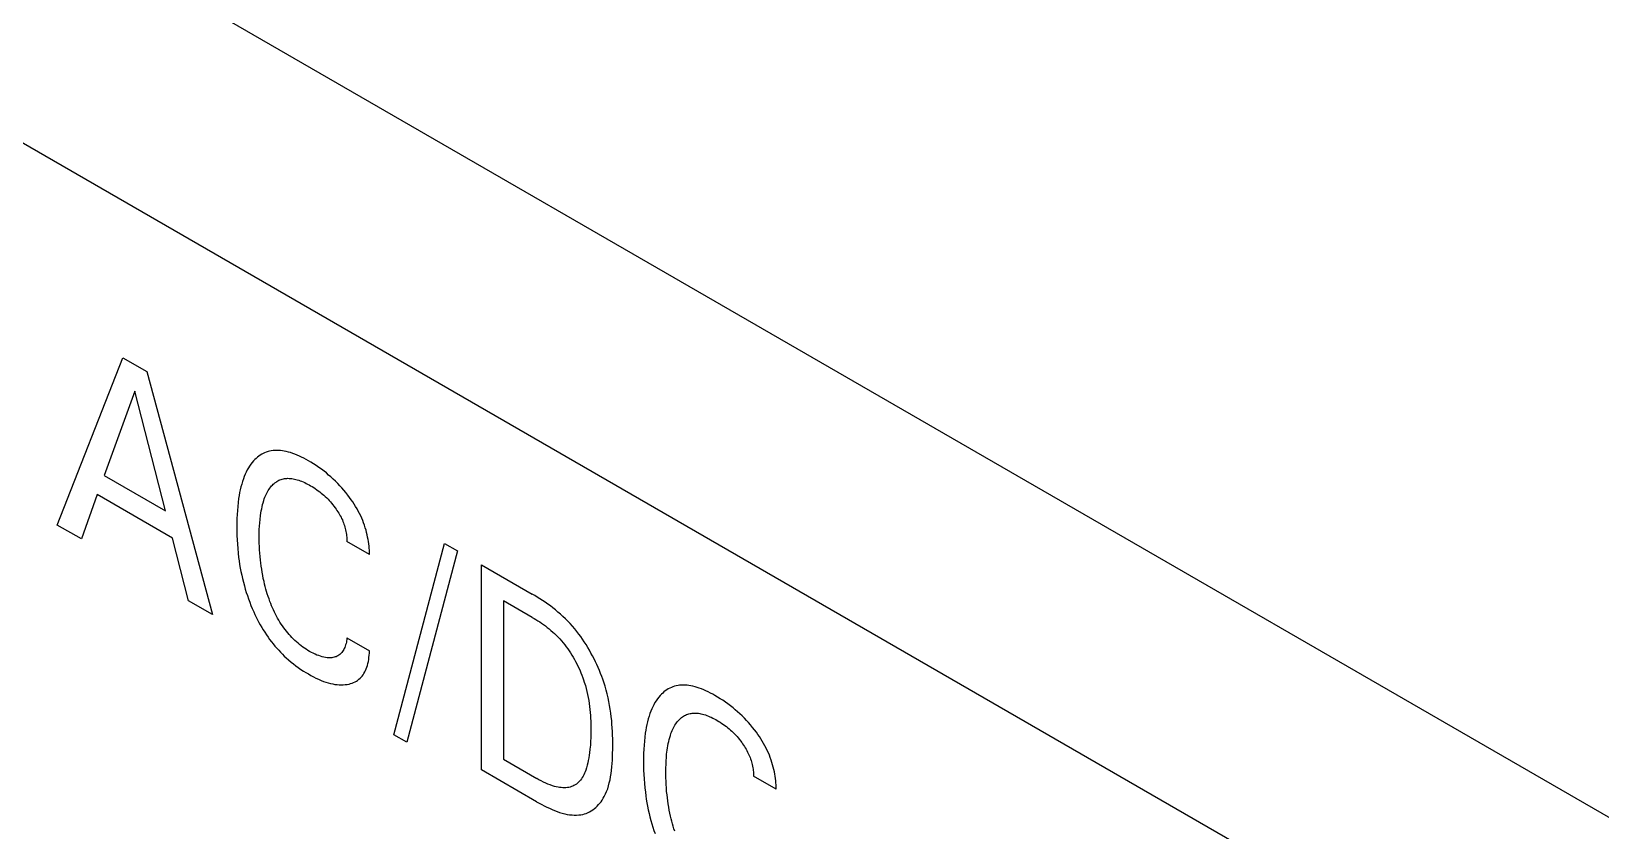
# Model space of a CAD drawing. Extents: x 0 to 420, y 0 to 297.
# Drawn here: x 172.03 to 182.65, y 195.12 to 200.52 of the extents above; entities that cross this region are included whole.
import ezdxf

# ---------------------------------------------------------------- set-up
doc = ezdxf.new("R2010")
doc.units = 0
doc.header["$LTSCALE"] = 23.1
doc.layers.add('40000_ISO', color=7, linetype='CONTINUOUS')

msp = doc.modelspace()

# ---------------------------------------------------------------- linework, layer by layer
at = {"layer": '40000_ISO', "color": 7, "linetype": 'CONTINUOUS'}
for p, q in [((195.898, 187.591), (172.209, 201.267)), ((195.191, 186.366), (171.502, 200.042)), ((172.209, 197.184), (172.653, 198.316)), ((172.653, 198.316), (172.816, 198.222)), ((172.816, 198.222), (173.26, 196.578)), ((172.735, 198.09), (172.528, 197.52)), ((172.943, 197.28), (172.735, 198.09)), ((173.658, 197.686), (173.647, 197.684)), ((173.67, 197.688), (173.658, 197.686)), ((173.682, 197.689), (173.67, 197.688)), ((173.695, 197.689), (173.682, 197.689)), ((173.707, 197.689), (173.695, 197.689)), ((173.72, 197.688), (173.707, 197.689)), ((173.733, 197.686), (173.72, 197.688)), ((173.746, 197.684), (173.733, 197.686)), ((173.511, 197.583), (173.503, 197.57)), ((173.52, 197.595), (173.511, 197.583)), ((173.529, 197.607), (173.52, 197.595)), ((173.538, 197.618), (173.529, 197.607)), ((173.546, 197.627), (173.538, 197.618)), ((173.555, 197.635), (173.546, 197.627)), ((173.564, 197.643), (173.555, 197.635)), ((173.573, 197.65), (173.564, 197.643)), ((173.583, 197.657), (173.573, 197.65)), ((173.593, 197.663), (173.583, 197.657)), ((173.603, 197.669), (173.593, 197.663)), ((173.613, 197.673), (173.603, 197.669)), ((173.624, 197.678), (173.613, 197.673)), ((173.636, 197.681), (173.624, 197.678)), ((173.647, 197.684), (173.636, 197.681)), ((173.759, 197.682), (173.746, 197.684)), ((173.774, 197.678), (173.759, 197.682)), ((173.788, 197.674), (173.774, 197.678)), ((173.803, 197.669), (173.788, 197.674)), ((173.818, 197.663), (173.803, 197.669)), ((173.833, 197.657), (173.818, 197.663)), ((173.848, 197.65), (173.833, 197.657)), ((173.863, 197.643), (173.848, 197.65)), ((173.878, 197.636), (173.863, 197.643)), ((173.893, 197.628), (173.878, 197.636)), ((173.909, 197.619), (173.893, 197.628)), ((173.926, 197.609), (173.909, 197.619)), ((173.944, 197.598), (173.926, 197.609)), ((173.962, 197.586), (173.944, 197.598)), ((173.98, 197.574), (173.962, 197.586)), ((172.528, 197.52), (172.943, 197.28)), ((173.463, 197.478), (173.458, 197.46)), ((173.469, 197.496), (173.463, 197.478)), ((173.475, 197.513), (173.469, 197.496)), ((173.481, 197.528), (173.475, 197.513)), ((173.488, 197.542), (173.481, 197.528)), ((173.495, 197.557), (173.488, 197.542)), ((173.503, 197.57), (173.495, 197.557)), ((173.683, 197.47), (173.69, 197.475)), ((173.69, 197.475), (173.696, 197.479)), ((173.696, 197.479), (173.703, 197.483)), ((173.703, 197.483), (173.71, 197.487)), ((173.71, 197.487), (173.717, 197.49)), ((173.717, 197.49), (173.725, 197.492)), ((173.725, 197.492), (173.732, 197.495)), ((173.732, 197.495), (173.74, 197.496)), ((173.74, 197.496), (173.747, 197.498)), ((173.747, 197.498), (173.755, 197.499)), ((173.755, 197.499), (173.763, 197.499)), ((173.763, 197.499), (173.771, 197.5)), ((173.771, 197.5), (173.78, 197.499)), ((173.78, 197.499), (173.788, 197.499)), ((173.788, 197.499), (173.797, 197.498)), ((173.797, 197.498), (173.806, 197.497)), ((173.806, 197.497), (173.814, 197.495)), ((173.814, 197.495), (173.824, 197.493)), ((173.824, 197.493), (173.834, 197.49)), ((173.834, 197.49), (173.844, 197.487)), ((173.844, 197.487), (173.854, 197.484)), ((173.854, 197.484), (173.863, 197.48)), ((173.863, 197.48), (173.873, 197.476)), ((173.873, 197.476), (173.884, 197.471)), ((173.997, 197.561), (173.98, 197.574)), ((174.015, 197.548), (173.997, 197.561)), ((174.031, 197.536), (174.015, 197.548)), ((174.046, 197.522), (174.031, 197.536)), ((174.062, 197.509), (174.046, 197.522)), ((174.077, 197.495), (174.062, 197.509)), ((174.093, 197.48), (174.077, 197.495)), ((174.108, 197.465), (174.093, 197.48)), ((172.481, 197.39), (172.374, 197.09)), ((172.99, 197.096), (172.481, 197.39)), ((173.441, 197.384), (173.437, 197.364)), ((173.444, 197.403), (173.441, 197.384)), ((173.448, 197.423), (173.444, 197.403)), ((173.453, 197.442), (173.448, 197.423)), ((173.458, 197.46), (173.453, 197.442)), ((173.611, 197.362), (173.615, 197.372)), ((173.615, 197.372), (173.619, 197.381)), ((173.619, 197.381), (173.623, 197.391)), ((173.623, 197.391), (173.628, 197.4)), ((173.628, 197.4), (173.633, 197.409)), ((173.633, 197.409), (173.638, 197.418)), ((173.638, 197.418), (173.643, 197.426)), ((173.643, 197.426), (173.649, 197.434)), ((173.649, 197.434), (173.655, 197.442)), ((173.655, 197.442), (173.66, 197.448)), ((173.66, 197.448), (173.666, 197.454)), ((173.666, 197.454), (173.671, 197.46)), ((173.671, 197.46), (173.677, 197.465)), ((173.677, 197.465), (173.683, 197.47)), ((173.884, 197.471), (173.894, 197.466)), ((173.894, 197.466), (173.904, 197.461)), ((173.904, 197.461), (173.914, 197.456)), ((173.914, 197.456), (173.924, 197.45)), ((173.924, 197.45), (173.934, 197.444)), ((173.934, 197.444), (173.945, 197.437)), ((173.945, 197.437), (173.955, 197.43)), ((173.955, 197.43), (173.966, 197.423)), ((173.966, 197.423), (173.976, 197.416)), ((173.976, 197.416), (173.986, 197.408)), ((173.986, 197.408), (173.996, 197.4)), ((173.996, 197.4), (174.005, 197.393)), ((174.005, 197.393), (174.014, 197.385)), ((174.014, 197.385), (174.023, 197.376)), ((174.023, 197.376), (174.033, 197.367)), ((174.033, 197.367), (174.042, 197.358)), ((174.122, 197.45), (174.108, 197.465)), ((174.136, 197.435), (174.122, 197.45)), ((174.149, 197.42), (174.136, 197.435)), ((174.163, 197.403), (174.149, 197.42)), ((174.176, 197.387), (174.163, 197.403)), ((174.188, 197.37), (174.176, 197.387)), ((174.199, 197.355), (174.188, 197.37)), ((173.429, 197.283), (173.427, 197.255)), ((173.431, 197.31), (173.429, 197.283)), ((173.434, 197.337), (173.431, 197.31)), ((173.437, 197.364), (173.434, 197.337)), ((173.585, 197.249), (173.587, 197.264)), ((173.587, 197.264), (173.59, 197.279)), ((173.59, 197.279), (173.593, 197.294)), ((173.593, 197.294), (173.596, 197.308)), ((173.596, 197.308), (173.599, 197.322)), ((173.599, 197.322), (173.603, 197.335)), ((173.603, 197.335), (173.607, 197.349)), ((173.607, 197.349), (173.611, 197.362)), ((174.042, 197.358), (174.05, 197.35)), ((174.05, 197.35), (174.058, 197.34)), ((174.058, 197.34), (174.066, 197.331)), ((174.066, 197.331), (174.074, 197.321)), ((174.074, 197.321), (174.082, 197.311)), ((174.082, 197.311), (174.09, 197.301)), ((174.09, 197.301), (174.096, 197.292)), ((174.096, 197.292), (174.102, 197.283)), ((174.102, 197.283), (174.108, 197.274)), ((174.108, 197.274), (174.114, 197.265)), ((174.114, 197.265), (174.119, 197.256)), ((174.209, 197.34), (174.199, 197.355)), ((174.219, 197.325), (174.209, 197.34)), ((174.228, 197.31), (174.219, 197.325)), ((174.238, 197.294), (174.228, 197.31)), ((174.246, 197.278), (174.238, 197.294)), ((174.255, 197.262), (174.246, 197.278)), ((174.263, 197.246), (174.255, 197.262)), ((172.374, 197.09), (172.209, 197.184)), ((173.426, 197.227), (173.425, 197.199)), ((173.425, 197.199), (173.425, 197.17)), ((173.425, 197.17), (173.425, 197.142)), ((173.427, 197.255), (173.426, 197.227)), ((173.577, 197.153), (173.579, 197.176)), ((173.579, 197.176), (173.58, 197.199)), ((173.58, 197.199), (173.582, 197.222)), ((173.582, 197.222), (173.585, 197.249)), ((174.119, 197.256), (174.124, 197.246)), ((174.124, 197.246), (174.13, 197.237)), ((174.13, 197.237), (174.134, 197.227)), ((174.134, 197.227), (174.139, 197.218)), ((174.139, 197.218), (174.143, 197.208)), ((174.143, 197.208), (174.146, 197.199)), ((174.146, 197.199), (174.15, 197.189)), ((174.15, 197.189), (174.153, 197.18)), ((174.153, 197.18), (174.156, 197.17)), ((174.156, 197.17), (174.159, 197.16)), ((174.159, 197.16), (174.161, 197.151)), ((174.27, 197.23), (174.263, 197.246)), ((174.277, 197.214), (174.27, 197.23)), ((174.283, 197.198), (174.277, 197.214)), ((174.289, 197.182), (174.283, 197.198)), ((174.294, 197.166), (174.289, 197.182)), ((174.299, 197.15), (174.294, 197.166)), ((173.099, 196.671), (172.99, 197.096)), ((173.425, 197.142), (173.426, 197.113)), ((173.426, 197.113), (173.427, 197.084)), ((173.427, 197.084), (173.429, 197.054)), ((173.429, 197.054), (173.431, 197.024)), ((173.577, 197.129), (173.577, 197.153)), ((173.577, 197.105), (173.577, 197.129)), ((173.577, 197.083), (173.577, 197.105)), ((173.577, 197.061), (173.577, 197.083)), ((173.578, 197.039), (173.577, 197.061)), ((174.161, 197.151), (174.163, 197.141)), ((174.163, 197.141), (174.165, 197.131)), ((174.165, 197.131), (174.167, 197.12)), ((174.167, 197.12), (174.168, 197.111)), ((174.168, 197.111), (174.169, 197.101)), ((174.169, 197.101), (174.17, 197.091)), ((174.17, 197.091), (174.17, 197.082)), ((174.17, 197.082), (174.17, 197.073)), ((174.322, 196.985), (174.17, 197.073)), ((174.303, 197.134), (174.299, 197.15)), ((174.307, 197.118), (174.303, 197.134)), ((174.31, 197.102), (174.307, 197.118)), ((174.313, 197.087), (174.31, 197.102)), ((174.316, 197.072), (174.313, 197.087)), ((174.318, 197.057), (174.316, 197.072)), ((174.32, 197.042), (174.318, 197.057)), ((174.487, 195.765), (174.831, 197.059)), ((174.831, 197.059), (174.918, 197.009)), ((173.431, 197.024), (173.434, 196.994)), ((173.434, 196.994), (173.437, 196.964)), ((173.437, 196.964), (173.441, 196.941)), ((173.579, 197.016), (173.578, 197.039)), ((173.581, 196.993), (173.579, 197.016)), ((173.582, 196.97), (173.581, 196.993)), ((173.585, 196.947), (173.582, 196.97)), ((173.587, 196.927), (173.585, 196.947)), ((174.321, 197.027), (174.32, 197.042)), ((174.322, 197.013), (174.321, 197.027)), ((174.322, 196.999), (174.322, 197.013)), ((174.322, 196.985), (174.322, 196.999)), ((174.918, 197.009), (174.574, 195.715)), ((173.441, 196.941), (173.444, 196.917)), ((173.444, 196.917), (173.448, 196.893)), ((173.448, 196.893), (173.453, 196.869)), ((173.453, 196.869), (173.458, 196.845)), ((173.458, 196.845), (173.463, 196.821)), ((173.59, 196.906), (173.587, 196.927)), ((173.593, 196.885), (173.59, 196.906)), ((173.596, 196.864), (173.593, 196.885)), ((173.6, 196.843), (173.596, 196.864)), ((173.604, 196.822), (173.6, 196.843)), ((175.081, 195.527), (175.081, 196.915)), ((175.081, 196.915), (175.424, 196.717)), ((173.463, 196.821), (173.469, 196.797)), ((173.469, 196.797), (173.476, 196.773)), ((173.476, 196.773), (173.482, 196.75)), ((173.482, 196.75), (173.489, 196.728)), ((173.609, 196.801), (173.604, 196.822)), ((173.613, 196.784), (173.609, 196.801)), ((173.617, 196.768), (173.613, 196.784)), ((173.621, 196.751), (173.617, 196.768)), ((173.626, 196.734), (173.621, 196.751)), ((173.631, 196.718), (173.626, 196.734)), ((173.26, 196.578), (173.099, 196.671)), ((173.489, 196.728), (173.496, 196.706)), ((173.496, 196.706), (173.503, 196.684)), ((173.503, 196.684), (173.512, 196.662)), ((173.512, 196.662), (173.52, 196.64)), ((173.52, 196.64), (173.529, 196.618)), ((173.637, 196.701), (173.631, 196.718)), ((173.643, 196.684), (173.637, 196.701)), ((173.649, 196.667), (173.643, 196.684)), ((173.654, 196.653), (173.649, 196.667)), ((173.66, 196.638), (173.654, 196.653)), ((173.666, 196.624), (173.66, 196.638)), ((173.673, 196.61), (173.666, 196.624)), ((175.229, 196.672), (175.229, 195.599)), ((175.424, 196.559), (175.229, 196.672)), ((175.441, 196.707), (175.424, 196.717)), ((175.458, 196.696), (175.441, 196.707)), ((175.476, 196.685), (175.458, 196.696)), ((175.493, 196.674), (175.476, 196.685)), ((175.511, 196.662), (175.493, 196.674)), ((175.528, 196.649), (175.511, 196.662)), ((175.546, 196.637), (175.528, 196.649)), ((175.563, 196.623), (175.546, 196.637)), ((173.529, 196.618), (173.539, 196.596)), ((173.539, 196.596), (173.547, 196.578)), ((173.547, 196.578), (173.556, 196.56)), ((173.556, 196.56), (173.565, 196.543)), ((173.565, 196.543), (173.574, 196.525)), ((173.574, 196.525), (173.583, 196.508)), ((173.679, 196.595), (173.673, 196.61)), ((173.686, 196.581), (173.679, 196.595)), ((173.694, 196.567), (173.686, 196.581)), ((173.701, 196.553), (173.694, 196.567)), ((173.709, 196.54), (173.701, 196.553)), ((173.717, 196.526), (173.709, 196.54)), ((173.725, 196.514), (173.717, 196.526)), ((175.424, 196.559), (175.436, 196.552)), ((175.436, 196.552), (175.449, 196.544)), ((175.449, 196.544), (175.462, 196.536)), ((175.462, 196.536), (175.474, 196.528)), ((175.474, 196.528), (175.487, 196.519)), ((175.487, 196.519), (175.5, 196.51)), ((175.58, 196.61), (175.563, 196.623)), ((175.597, 196.595), (175.58, 196.61)), ((175.614, 196.581), (175.597, 196.595)), ((175.631, 196.565), (175.614, 196.581)), ((175.648, 196.55), (175.631, 196.565)), ((175.664, 196.533), (175.648, 196.55)), ((175.68, 196.517), (175.664, 196.533)), ((173.583, 196.508), (173.593, 196.491)), ((173.593, 196.491), (173.604, 196.474)), ((173.604, 196.474), (173.614, 196.458)), ((173.614, 196.458), (173.625, 196.441)), ((173.625, 196.441), (173.636, 196.425)), ((173.636, 196.425), (173.647, 196.41)), ((173.733, 196.501), (173.725, 196.514)), ((173.742, 196.489), (173.733, 196.501)), ((173.751, 196.478), (173.742, 196.489)), ((173.76, 196.466), (173.751, 196.478)), ((173.769, 196.455), (173.76, 196.466)), ((173.778, 196.444), (173.769, 196.455)), ((173.787, 196.434), (173.778, 196.444)), ((173.797, 196.423), (173.787, 196.434)), ((173.807, 196.413), (173.797, 196.423)), ((173.817, 196.403), (173.807, 196.413)), ((174.17, 196.42), (174.169, 196.41)), ((174.17, 196.42), (174.322, 196.333)), ((175.5, 196.51), (175.513, 196.501)), ((175.513, 196.501), (175.525, 196.491)), ((175.525, 196.491), (175.538, 196.481)), ((175.538, 196.481), (175.55, 196.471)), ((175.55, 196.471), (175.563, 196.46)), ((175.563, 196.46), (175.575, 196.449)), ((175.575, 196.449), (175.587, 196.437)), ((175.587, 196.437), (175.599, 196.425)), ((175.599, 196.425), (175.61, 196.413)), ((175.61, 196.413), (175.622, 196.4)), ((175.696, 196.499), (175.68, 196.517)), ((175.711, 196.481), (175.696, 196.499)), ((175.726, 196.463), (175.711, 196.481)), ((175.739, 196.446), (175.726, 196.463)), ((175.752, 196.429), (175.739, 196.446)), ((175.764, 196.411), (175.752, 196.429)), ((173.647, 196.41), (173.659, 196.394)), ((173.659, 196.394), (173.671, 196.379)), ((173.671, 196.379), (173.683, 196.365)), ((173.683, 196.365), (173.695, 196.351)), ((173.695, 196.351), (173.708, 196.337)), ((173.708, 196.337), (173.72, 196.323)), ((173.72, 196.323), (173.733, 196.31)), ((173.733, 196.31), (173.746, 196.297)), ((173.828, 196.393), (173.817, 196.403)), ((173.839, 196.384), (173.828, 196.393)), ((173.85, 196.375), (173.839, 196.384)), ((173.861, 196.366), (173.85, 196.375)), ((173.872, 196.358), (173.861, 196.366)), ((173.883, 196.351), (173.872, 196.358)), ((173.895, 196.343), (173.883, 196.351)), ((173.906, 196.336), (173.895, 196.343)), ((173.917, 196.329), (173.906, 196.336)), ((173.93, 196.322), (173.917, 196.329)), ((173.942, 196.316), (173.93, 196.322)), ((173.955, 196.31), (173.942, 196.316)), ((173.967, 196.304), (173.955, 196.31)), ((174.121, 196.307), (174.115, 196.303)), ((174.126, 196.312), (174.121, 196.307)), ((174.131, 196.317), (174.126, 196.312)), ((174.136, 196.322), (174.131, 196.317)), ((174.14, 196.328), (174.136, 196.322)), ((174.145, 196.334), (174.14, 196.328)), ((174.148, 196.341), (174.145, 196.334)), ((174.152, 196.348), (174.148, 196.341)), ((174.155, 196.355), (174.152, 196.348)), ((174.158, 196.364), (174.155, 196.355)), ((174.161, 196.373), (174.158, 196.364)), ((174.164, 196.382), (174.161, 196.373)), ((174.166, 196.391), (174.164, 196.382)), ((174.168, 196.401), (174.166, 196.391)), ((174.169, 196.41), (174.168, 196.401)), ((174.321, 196.303), (174.322, 196.318)), ((174.322, 196.318), (174.322, 196.333)), ((175.622, 196.4), (175.633, 196.387)), ((175.633, 196.387), (175.644, 196.373)), ((175.644, 196.373), (175.654, 196.36)), ((175.654, 196.36), (175.664, 196.347)), ((175.664, 196.347), (175.673, 196.333)), ((175.673, 196.333), (175.683, 196.319)), ((175.683, 196.319), (175.692, 196.304)), ((175.776, 196.393), (175.764, 196.411)), ((175.788, 196.375), (175.776, 196.393)), ((175.8, 196.356), (175.788, 196.375)), ((175.811, 196.337), (175.8, 196.356)), ((175.821, 196.318), (175.811, 196.337)), ((175.832, 196.299), (175.821, 196.318)), ((173.746, 196.297), (173.759, 196.285)), ((173.759, 196.285), (173.775, 196.271)), ((173.775, 196.271), (173.792, 196.257)), ((173.792, 196.257), (173.808, 196.244)), ((173.808, 196.244), (173.825, 196.231)), ((173.825, 196.231), (173.841, 196.219)), ((173.841, 196.219), (173.858, 196.207)), ((173.858, 196.207), (173.875, 196.196)), ((173.979, 196.3), (173.967, 196.304)), ((173.991, 196.296), (173.979, 196.3)), ((174.002, 196.292), (173.991, 196.296)), ((174.013, 196.29), (174.002, 196.292)), ((174.024, 196.287), (174.013, 196.29)), ((174.035, 196.286), (174.024, 196.287)), ((174.043, 196.285), (174.035, 196.286)), ((174.051, 196.285), (174.043, 196.285)), ((174.059, 196.285), (174.051, 196.285)), ((174.067, 196.286), (174.059, 196.285)), ((174.075, 196.287), (174.067, 196.286)), ((174.083, 196.289), (174.075, 196.287)), ((174.09, 196.291), (174.083, 196.289)), ((174.096, 196.293), (174.09, 196.291)), ((174.103, 196.296), (174.096, 196.293)), ((174.109, 196.299), (174.103, 196.296)), ((174.115, 196.303), (174.109, 196.299)), ((174.291, 196.19), (174.296, 196.2)), ((174.296, 196.2), (174.3, 196.21)), ((174.3, 196.21), (174.305, 196.222)), ((174.305, 196.222), (174.309, 196.234)), ((174.309, 196.234), (174.312, 196.247)), ((174.312, 196.247), (174.315, 196.26)), ((174.315, 196.26), (174.317, 196.274)), ((174.317, 196.274), (174.319, 196.288)), ((174.319, 196.288), (174.321, 196.303)), ((175.692, 196.304), (175.701, 196.29)), ((175.701, 196.29), (175.709, 196.275)), ((175.709, 196.275), (175.717, 196.26)), ((175.717, 196.26), (175.725, 196.245)), ((175.725, 196.245), (175.733, 196.229)), ((175.733, 196.229), (175.74, 196.214)), ((175.74, 196.214), (175.747, 196.198)), ((175.842, 196.279), (175.832, 196.299)), ((175.851, 196.259), (175.842, 196.279)), ((175.861, 196.24), (175.851, 196.259)), ((175.87, 196.22), (175.861, 196.24)), ((175.878, 196.2), (175.87, 196.22)), ((175.886, 196.18), (175.878, 196.2)), ((173.875, 196.196), (173.892, 196.186)), ((173.892, 196.186), (173.909, 196.176)), ((173.909, 196.176), (173.926, 196.166)), ((173.926, 196.166), (173.943, 196.157)), ((173.943, 196.157), (173.96, 196.148)), ((173.96, 196.148), (173.978, 196.14)), ((173.978, 196.14), (173.995, 196.133)), ((173.995, 196.133), (174.012, 196.126)), ((174.012, 196.126), (174.028, 196.121)), ((174.028, 196.121), (174.043, 196.116)), ((174.043, 196.116), (174.059, 196.112)), ((174.059, 196.112), (174.074, 196.109)), ((174.074, 196.109), (174.089, 196.106)), ((174.089, 196.106), (174.104, 196.104)), ((174.104, 196.104), (174.118, 196.103)), ((174.118, 196.103), (174.132, 196.102)), ((174.132, 196.102), (174.145, 196.103)), ((174.145, 196.103), (174.159, 196.104)), ((174.159, 196.104), (174.172, 196.105)), ((174.172, 196.105), (174.185, 196.108)), ((174.185, 196.108), (174.195, 196.111)), ((174.195, 196.111), (174.205, 196.114)), ((174.205, 196.114), (174.215, 196.118)), ((174.215, 196.118), (174.225, 196.122)), ((174.225, 196.122), (174.234, 196.128)), ((174.234, 196.128), (174.242, 196.133)), ((174.242, 196.133), (174.251, 196.14)), ((174.251, 196.14), (174.259, 196.147)), ((174.259, 196.147), (174.266, 196.154)), ((174.266, 196.154), (174.273, 196.162)), ((174.273, 196.162), (174.279, 196.171)), ((174.279, 196.171), (174.285, 196.18)), ((174.285, 196.18), (174.291, 196.19)), ((175.747, 196.198), (175.753, 196.183)), ((175.753, 196.183), (175.759, 196.167)), ((175.759, 196.167), (175.765, 196.151)), ((175.765, 196.151), (175.771, 196.136)), ((175.771, 196.136), (175.776, 196.12)), ((175.776, 196.12), (175.783, 196.099)), ((175.783, 196.099), (175.788, 196.078)), ((175.894, 196.16), (175.886, 196.18)), ((175.901, 196.14), (175.894, 196.16)), ((175.908, 196.12), (175.901, 196.14)), ((175.916, 196.093), (175.908, 196.12)), ((175.924, 196.067), (175.916, 196.093)), ((176.387, 196.093), (176.375, 196.089)), ((176.398, 196.096), (176.387, 196.093)), ((176.41, 196.098), (176.398, 196.096)), ((176.421, 196.1), (176.41, 196.098)), ((176.433, 196.101), (176.421, 196.1)), ((176.446, 196.101), (176.433, 196.101)), ((176.458, 196.101), (176.446, 196.101)), ((176.471, 196.1), (176.458, 196.101)), ((176.484, 196.098), (176.471, 196.1)), ((176.497, 196.096), (176.484, 196.098)), ((176.51, 196.093), (176.497, 196.096)), ((176.525, 196.09), (176.51, 196.093)), ((175.788, 196.078), (175.794, 196.058)), ((175.794, 196.058), (175.798, 196.037)), ((175.798, 196.037), (175.802, 196.016)), ((175.802, 196.016), (175.806, 195.996)), ((175.806, 195.996), (175.809, 195.976)), ((175.93, 196.041), (175.924, 196.067)), ((175.937, 196.015), (175.93, 196.041)), ((175.942, 195.989), (175.937, 196.015)), ((175.947, 195.963), (175.942, 195.989)), ((176.262, 195.995), (176.254, 195.982)), ((176.271, 196.007), (176.262, 195.995)), ((176.28, 196.019), (176.271, 196.007)), ((176.289, 196.03), (176.28, 196.019)), ((176.298, 196.039), (176.289, 196.03)), ((176.306, 196.047), (176.298, 196.039)), ((176.315, 196.055), (176.306, 196.047)), ((176.324, 196.062), (176.315, 196.055)), ((176.334, 196.069), (176.324, 196.062)), ((176.344, 196.075), (176.334, 196.069)), ((176.354, 196.08), (176.344, 196.075)), ((176.365, 196.085), (176.354, 196.08)), ((176.375, 196.089), (176.365, 196.085)), ((176.539, 196.085), (176.525, 196.09)), ((176.554, 196.08), (176.539, 196.085)), ((176.569, 196.075), (176.554, 196.08)), ((176.584, 196.069), (176.569, 196.075)), ((176.599, 196.062), (176.584, 196.069)), ((176.614, 196.055), (176.599, 196.062)), ((176.629, 196.047), (176.614, 196.055)), ((176.645, 196.039), (176.629, 196.047)), ((176.66, 196.031), (176.645, 196.039)), ((176.677, 196.02), (176.66, 196.031)), ((176.695, 196.009), (176.677, 196.02)), ((176.713, 195.998), (176.695, 196.009)), ((176.731, 195.986), (176.713, 195.998)), ((175.809, 195.976), (175.812, 195.956)), ((175.812, 195.956), (175.814, 195.936)), ((175.814, 195.936), (175.816, 195.916)), ((175.816, 195.916), (175.817, 195.896)), ((175.817, 195.896), (175.818, 195.877)), ((175.951, 195.937), (175.947, 195.963)), ((175.955, 195.912), (175.951, 195.937)), ((175.958, 195.886), (175.955, 195.912)), ((175.961, 195.861), (175.958, 195.886)), ((176.214, 195.89), (176.209, 195.872)), ((176.22, 195.908), (176.214, 195.89)), ((176.226, 195.925), (176.22, 195.908)), ((176.233, 195.94), (176.226, 195.925)), ((176.239, 195.954), (176.233, 195.94)), ((176.246, 195.968), (176.239, 195.954)), ((176.254, 195.982), (176.246, 195.968)), ((176.428, 195.877), (176.434, 195.882)), ((176.434, 195.882), (176.441, 195.886)), ((176.441, 195.886), (176.447, 195.891)), ((176.447, 195.891), (176.454, 195.895)), ((176.454, 195.895), (176.461, 195.898)), ((176.461, 195.898), (176.468, 195.901)), ((176.468, 195.901), (176.476, 195.904)), ((176.476, 195.904), (176.483, 195.906)), ((176.483, 195.906), (176.491, 195.908)), ((176.491, 195.908), (176.498, 195.909)), ((176.498, 195.909), (176.506, 195.91)), ((176.506, 195.91), (176.514, 195.911)), ((176.514, 195.911), (176.523, 195.911)), ((176.523, 195.911), (176.531, 195.911)), ((176.531, 195.911), (176.539, 195.911)), ((176.539, 195.911), (176.548, 195.91)), ((176.548, 195.91), (176.557, 195.908)), ((176.557, 195.908), (176.565, 195.907)), ((176.565, 195.907), (176.575, 195.904)), ((176.575, 195.904), (176.585, 195.902)), ((176.585, 195.902), (176.595, 195.899)), ((176.595, 195.899), (176.605, 195.895)), ((176.605, 195.895), (176.615, 195.891)), ((176.615, 195.891), (176.625, 195.887)), ((176.625, 195.887), (176.635, 195.883)), ((176.635, 195.883), (176.645, 195.878)), ((176.748, 195.973), (176.731, 195.986)), ((176.766, 195.96), (176.748, 195.973)), ((176.782, 195.947), (176.766, 195.96)), ((176.797, 195.934), (176.782, 195.947)), ((176.813, 195.921), (176.797, 195.934)), ((176.829, 195.907), (176.813, 195.921)), ((176.844, 195.892), (176.829, 195.907)), ((176.859, 195.877), (176.844, 195.892)), ((175.818, 195.877), (175.819, 195.857)), ((175.819, 195.857), (175.82, 195.838)), ((175.82, 195.838), (175.82, 195.819)), ((175.82, 195.819), (175.82, 195.8)), ((175.82, 195.8), (175.82, 195.773)), ((175.963, 195.836), (175.961, 195.861)), ((175.965, 195.811), (175.963, 195.836)), ((175.966, 195.786), (175.965, 195.811)), ((175.967, 195.761), (175.966, 195.786)), ((176.188, 195.775), (176.185, 195.749)), ((176.192, 195.795), (176.188, 195.775)), ((176.195, 195.815), (176.192, 195.795)), ((176.199, 195.834), (176.195, 195.815)), ((176.204, 195.853), (176.199, 195.834)), ((176.209, 195.872), (176.204, 195.853)), ((176.362, 195.773), (176.366, 195.783)), ((176.366, 195.783), (176.37, 195.793)), ((176.37, 195.793), (176.375, 195.803)), ((176.375, 195.803), (176.379, 195.812)), ((176.379, 195.812), (176.384, 195.821)), ((176.384, 195.821), (176.389, 195.83)), ((176.389, 195.83), (176.394, 195.838)), ((176.394, 195.838), (176.4, 195.846)), ((176.4, 195.846), (176.406, 195.854)), ((176.406, 195.854), (176.411, 195.86)), ((176.411, 195.86), (176.417, 195.866)), ((176.417, 195.866), (176.422, 195.871)), ((176.422, 195.871), (176.428, 195.877)), ((176.645, 195.878), (176.655, 195.873)), ((176.655, 195.873), (176.665, 195.867)), ((176.665, 195.867), (176.675, 195.862)), ((176.675, 195.862), (176.685, 195.855)), ((176.685, 195.855), (176.696, 195.849)), ((176.696, 195.849), (176.706, 195.842)), ((176.706, 195.842), (176.717, 195.835)), ((176.717, 195.835), (176.727, 195.827)), ((176.727, 195.827), (176.737, 195.82)), ((176.737, 195.82), (176.747, 195.812)), ((176.747, 195.812), (176.756, 195.804)), ((176.756, 195.804), (176.765, 195.796)), ((176.765, 195.796), (176.775, 195.788)), ((176.775, 195.788), (176.784, 195.779)), ((176.784, 195.779), (176.793, 195.77)), ((176.873, 195.862), (176.859, 195.877)), ((176.887, 195.847), (176.873, 195.862)), ((176.9, 195.831), (176.887, 195.847)), ((176.914, 195.815), (176.9, 195.831)), ((176.927, 195.799), (176.914, 195.815)), ((176.94, 195.782), (176.927, 195.799)), ((176.95, 195.767), (176.94, 195.782)), ((174.574, 195.715), (174.487, 195.765)), ((175.814, 195.668), (175.811, 195.643)), ((175.817, 195.694), (175.814, 195.668)), ((175.818, 195.72), (175.817, 195.694)), ((175.819, 195.746), (175.818, 195.72)), ((175.82, 195.773), (175.819, 195.746)), ((175.968, 195.737), (175.967, 195.761)), ((175.968, 195.713), (175.968, 195.737)), ((175.968, 195.688), (175.968, 195.713)), ((175.968, 195.664), (175.968, 195.688)), ((176.18, 195.695), (176.178, 195.667)), ((176.182, 195.722), (176.18, 195.695)), ((176.185, 195.749), (176.182, 195.722)), ((176.336, 195.661), (176.339, 195.676)), ((176.339, 195.676), (176.341, 195.691)), ((176.341, 195.691), (176.344, 195.705)), ((176.344, 195.705), (176.347, 195.719)), ((176.347, 195.719), (176.35, 195.733)), ((176.35, 195.733), (176.354, 195.747)), ((176.354, 195.747), (176.358, 195.76)), ((176.358, 195.76), (176.362, 195.773)), ((176.793, 195.77), (176.801, 195.761)), ((176.801, 195.761), (176.809, 195.752)), ((176.809, 195.752), (176.817, 195.743)), ((176.817, 195.743), (176.825, 195.733)), ((176.825, 195.733), (176.833, 195.723)), ((176.833, 195.723), (176.841, 195.713)), ((176.841, 195.713), (176.847, 195.704)), ((176.847, 195.704), (176.853, 195.695)), ((176.853, 195.695), (176.859, 195.686)), ((176.859, 195.686), (176.865, 195.677)), ((176.865, 195.677), (176.87, 195.668)), ((176.96, 195.752), (176.95, 195.767)), ((176.97, 195.737), (176.96, 195.752)), ((176.98, 195.722), (176.97, 195.737)), ((176.989, 195.706), (176.98, 195.722)), ((176.997, 195.69), (176.989, 195.706)), ((177.006, 195.674), (176.997, 195.69)), ((177.014, 195.658), (177.006, 195.674)), ((175.229, 195.599), (175.454, 195.469)), ((175.799, 195.574), (175.795, 195.558)), ((175.803, 195.591), (175.799, 195.574)), ((175.806, 195.608), (175.803, 195.591)), ((175.809, 195.626), (175.806, 195.608)), ((175.811, 195.643), (175.809, 195.626)), ((175.962, 195.547), (175.964, 195.57)), ((175.964, 195.57), (175.966, 195.593)), ((175.966, 195.593), (175.967, 195.616)), ((175.967, 195.64), (175.968, 195.664)), ((175.967, 195.616), (175.967, 195.64)), ((176.177, 195.639), (176.176, 195.611)), ((176.176, 195.611), (176.176, 195.582)), ((176.176, 195.582), (176.176, 195.553)), ((176.178, 195.667), (176.177, 195.639)), ((176.328, 195.541), (176.329, 195.564)), ((176.329, 195.564), (176.33, 195.588)), ((176.33, 195.588), (176.331, 195.611)), ((176.331, 195.611), (176.333, 195.633)), ((176.333, 195.633), (176.336, 195.661)), ((176.87, 195.668), (176.876, 195.658)), ((176.876, 195.658), (176.881, 195.648)), ((176.881, 195.648), (176.885, 195.639)), ((176.885, 195.639), (176.89, 195.629)), ((176.89, 195.629), (176.894, 195.62)), ((176.894, 195.62), (176.898, 195.61)), ((176.898, 195.61), (176.901, 195.601)), ((176.901, 195.601), (176.904, 195.591)), ((176.904, 195.591), (176.907, 195.582)), ((176.907, 195.582), (176.91, 195.572)), ((176.91, 195.572), (176.912, 195.563)), ((176.912, 195.563), (176.914, 195.552)), ((177.021, 195.642), (177.014, 195.658)), ((177.028, 195.626), (177.021, 195.642)), ((177.034, 195.61), (177.028, 195.626)), ((177.04, 195.594), (177.034, 195.61)), ((177.045, 195.578), (177.04, 195.594)), ((177.05, 195.562), (177.045, 195.578)), ((175.453, 195.312), (175.081, 195.527)), ((175.469, 195.46), (175.454, 195.469)), ((175.484, 195.452), (175.469, 195.46)), ((175.749, 195.457), (175.743, 195.45)), ((175.756, 195.466), (175.749, 195.457)), ((175.762, 195.475), (175.756, 195.466)), ((175.767, 195.484), (175.762, 195.475)), ((175.772, 195.494), (175.767, 195.484)), ((175.777, 195.505), (175.772, 195.494)), ((175.782, 195.515), (175.777, 195.505)), ((175.786, 195.526), (175.782, 195.515)), ((175.791, 195.542), (175.786, 195.526)), ((175.795, 195.558), (175.791, 195.542)), ((175.945, 195.439), (175.95, 195.46)), ((175.95, 195.46), (175.954, 195.481)), ((175.954, 195.481), (175.957, 195.502)), ((175.957, 195.502), (175.96, 195.524)), ((175.96, 195.524), (175.962, 195.547)), ((176.176, 195.553), (176.177, 195.525)), ((176.177, 195.525), (176.178, 195.495)), ((176.178, 195.495), (176.18, 195.466)), ((176.18, 195.466), (176.182, 195.436)), ((176.328, 195.517), (176.328, 195.541)), ((176.328, 195.495), (176.328, 195.517)), ((176.328, 195.473), (176.328, 195.495)), ((176.329, 195.45), (176.328, 195.473)), ((176.914, 195.552), (176.916, 195.542)), ((176.916, 195.542), (176.918, 195.532)), ((176.918, 195.532), (176.919, 195.522)), ((176.919, 195.522), (176.92, 195.513)), ((176.92, 195.513), (176.921, 195.503)), ((176.921, 195.503), (176.921, 195.494)), ((176.921, 195.494), (176.921, 195.484)), ((177.073, 195.397), (176.921, 195.484)), ((177.054, 195.546), (177.05, 195.562)), ((177.058, 195.53), (177.054, 195.546)), ((177.062, 195.514), (177.058, 195.53)), ((177.064, 195.499), (177.062, 195.514)), ((177.067, 195.484), (177.064, 195.499)), ((177.069, 195.469), (177.067, 195.484)), ((177.071, 195.454), (177.069, 195.469)), ((175.499, 195.444), (175.484, 195.452)), ((175.515, 195.437), (175.499, 195.444)), ((175.53, 195.431), (175.515, 195.437)), ((175.545, 195.425), (175.53, 195.431)), ((175.56, 195.42), (175.545, 195.425)), ((175.575, 195.415), (175.56, 195.42)), ((175.586, 195.412), (175.575, 195.415)), ((175.598, 195.41), (175.586, 195.412)), ((175.609, 195.408), (175.598, 195.41)), ((175.62, 195.407), (175.609, 195.408)), ((175.63, 195.406), (175.62, 195.407)), ((175.641, 195.406), (175.63, 195.406)), ((175.651, 195.406), (175.641, 195.406)), ((175.661, 195.407), (175.651, 195.406)), ((175.671, 195.409), (175.661, 195.407)), ((175.681, 195.411), (175.671, 195.409)), ((175.689, 195.414), (175.681, 195.411)), ((175.698, 195.417), (175.689, 195.414)), ((175.706, 195.421), (175.698, 195.417)), ((175.714, 195.426), (175.706, 195.421)), ((175.722, 195.431), (175.714, 195.426)), ((175.729, 195.437), (175.722, 195.431)), ((175.736, 195.443), (175.729, 195.437)), ((175.743, 195.45), (175.736, 195.443)), ((175.911, 195.347), (175.919, 195.364)), ((175.919, 195.364), (175.927, 195.382)), ((175.927, 195.382), (175.934, 195.4)), ((175.934, 195.4), (175.94, 195.419)), ((175.94, 195.419), (175.945, 195.439)), ((176.182, 195.436), (176.185, 195.406)), ((176.185, 195.406), (176.189, 195.376)), ((176.189, 195.376), (176.192, 195.352)), ((176.192, 195.352), (176.195, 195.329)), ((176.33, 195.428), (176.329, 195.45)), ((176.332, 195.405), (176.33, 195.428)), ((176.333, 195.382), (176.332, 195.405)), ((176.336, 195.359), (176.333, 195.382)), ((176.338, 195.338), (176.336, 195.359)), ((177.072, 195.439), (177.071, 195.454)), ((177.073, 195.425), (177.072, 195.439)), ((177.073, 195.411), (177.073, 195.425)), ((177.073, 195.397), (177.073, 195.411)), ((175.453, 195.312), (175.47, 195.302)), ((175.47, 195.302), (175.488, 195.293)), ((175.488, 195.293), (175.505, 195.284)), ((175.505, 195.284), (175.523, 195.275)), ((175.523, 195.275), (175.54, 195.267)), ((175.54, 195.267), (175.558, 195.259)), ((175.558, 195.259), (175.575, 195.252)), ((175.575, 195.252), (175.592, 195.245)), ((175.592, 195.245), (175.609, 195.239)), ((175.801, 195.238), (175.812, 195.244)), ((175.812, 195.244), (175.823, 195.25)), ((175.823, 195.25), (175.834, 195.257)), ((175.834, 195.257), (175.844, 195.265)), ((175.844, 195.265), (175.854, 195.273)), ((175.854, 195.273), (175.863, 195.282)), ((175.863, 195.282), (175.872, 195.292)), ((175.872, 195.292), (175.881, 195.302)), ((175.881, 195.302), (175.889, 195.312)), ((175.889, 195.312), (175.897, 195.323)), ((175.897, 195.323), (175.904, 195.335)), ((175.904, 195.335), (175.911, 195.347)), ((176.195, 195.329), (176.199, 195.305)), ((176.199, 195.305), (176.204, 195.281)), ((176.204, 195.281), (176.209, 195.257)), ((176.209, 195.257), (176.214, 195.233)), ((176.341, 195.318), (176.338, 195.338)), ((176.344, 195.297), (176.341, 195.318)), ((176.347, 195.276), (176.344, 195.297)), ((176.351, 195.255), (176.347, 195.276)), ((176.355, 195.234), (176.351, 195.255)), ((175.609, 195.239), (175.627, 195.234)), ((175.627, 195.234), (175.643, 195.23)), ((175.643, 195.23), (175.66, 195.226)), ((175.66, 195.226), (175.676, 195.223)), ((175.676, 195.223), (175.693, 195.222)), ((175.693, 195.222), (175.708, 195.221)), ((175.708, 195.221), (175.724, 195.221)), ((175.724, 195.221), (175.739, 195.222)), ((175.739, 195.222), (175.752, 195.223)), ((175.752, 195.223), (175.765, 195.226)), ((175.765, 195.226), (175.777, 195.229)), ((175.777, 195.229), (175.789, 195.233)), ((175.789, 195.233), (175.801, 195.238)), ((176.214, 195.233), (176.22, 195.209)), ((176.22, 195.209), (176.227, 195.184)), ((176.227, 195.184), (176.233, 195.162)), ((176.233, 195.162), (176.24, 195.14)), ((176.24, 195.14), (176.247, 195.118)), ((176.36, 195.213), (176.355, 195.234)), ((176.364, 195.196), (176.36, 195.213)), ((176.368, 195.18), (176.364, 195.196)), ((176.372, 195.163), (176.368, 195.18)), ((176.377, 195.146), (176.372, 195.163)), ((176.382, 195.129), (176.377, 195.146)), ((176.247, 195.118), (176.255, 195.096)), ((176.388, 195.113), (176.382, 195.129))]:
    msp.add_line(p, q, dxfattribs=at)

doc.saveas('drawing.dxf')
